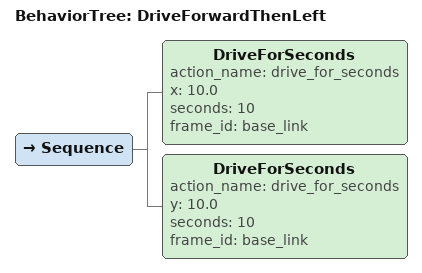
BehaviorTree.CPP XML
<root BTCPP_format="4">
    <BehaviorTree ID="DriveForwardThenLeft">
        <Sequence>
            <DriveForSeconds action_name="drive_for_seconds" x="10.0" seconds="10"
                frame_id="base_link" />
            <DriveForSeconds action_name="drive_for_seconds" y="10.0" seconds="10"
                frame_id="base_link" />
        </Sequence>
    </BehaviorTree>
</root>
